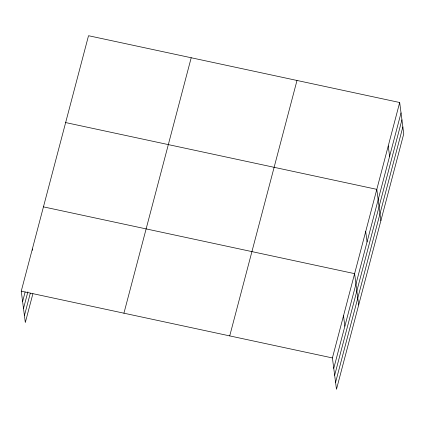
<?xml version="1.0" encoding="UTF-8"?>
<svg xmlns="http://www.w3.org/2000/svg" width="425" height="425" viewBox="0 0 425 425"><rect width="100%" height="100%" fill="white"/><g stroke="black" fill="none" stroke-linecap="round" stroke-linejoin="round"><path stroke-width="0.64" d="M32.89 293.76L25.319 322.495L21.25 291.157L88.522 35.716L399.681 102.505L403.75 133.843L336.478 389.284L332.408 357.94L399.681 102.505M22.605 301.569L25.123 291.991M23.497 308.476L27.875 291.874M24.422 315.589L30.308 293.239M123.93 313.193L191.202 57.758M229.723 335.904L296.995 80.463M333.758 368.358L401.03 112.917M334.656 375.264L401.928 119.823M335.58 382.378L402.852 126.937M65.652 122.565L376.805 189.353L380.88 220.692M43.451 206.863L354.609 273.647L358.679 304.991M21.25 291.157L332.408 357.94M388.243 145.929L389.598 156.342M365.707 231.503L367.062 241.915M343.506 315.796L344.861 326.209M32.348 249.008L32.518 250.309"/></g></svg>
